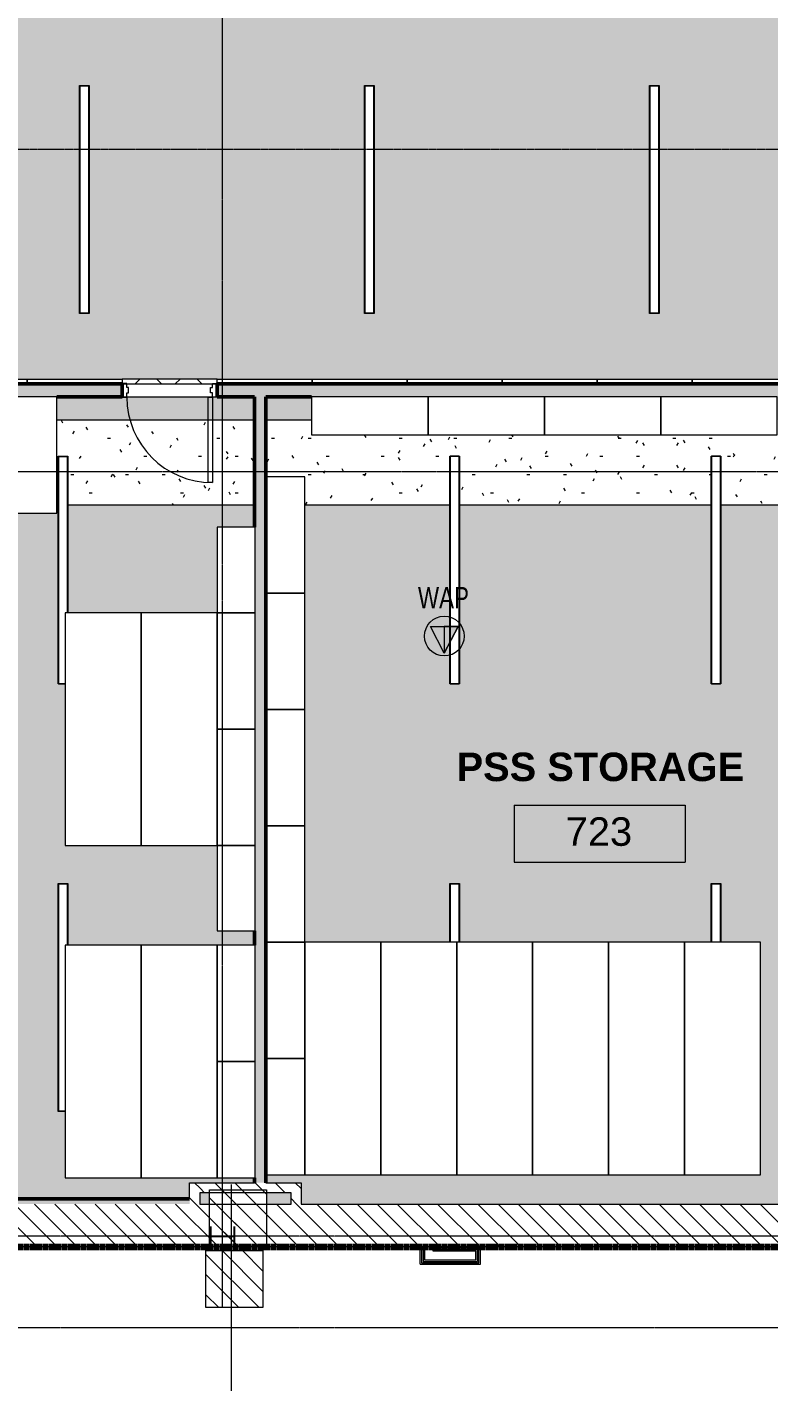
# Model space of a CAD drawing. Header units: inches. Extents: x -956 to 1409, y -1120 to 895.
# Drawn here: x -679 to -367, y -613 to -42 of the extents above; entities that cross this region are included whole.
import ezdxf

# ---------------------------------------------------------------- set-up
doc = ezdxf.new("R2010")
doc.units = ezdxf.units.IN
doc.header["$MEASUREMENT"] = 0
for name, pattern in [('Double Dash 3_8_', [1, 0.375, -0.125, 0.125, -0.125, 0.125, -0.125]), ('Grid Line', [0.875, 0.5, -0.125, 0.125, -0.125]), ('Grid Line 1_2_', [0.875, 0.5, -0.125, 0.125, -0.125]), ('Grid Line 1_4_', [0.4375, 0.25, -0.0625, 0.0625, -0.0625])]:
    doc.linetypes.add(name, pattern=pattern)
for name, color, linetype, lineweight in [('A-ANNO-NOTE', 131, 'Continuous', 9), ('A-AREA-IDEN', 2, 'Continuous', 9), ('A-CLNG', 13, 'Continuous', 13), ('A-CLNG-PATT', 13, 'Continuous', 13), ('A-DETL', 90, 'Continuous', 9), ('A-DETL-GENF', 92, 'Continuous', 13), ('A-DOOR', 31, 'Continuous', 13), ('A-DOOR-FRAM', 31, 'Continuous', 20), ('A-GENM', 13, 'Continuous', 13), ('A-WALL', 113, 'Continuous', 13), ('A-WALL-PATT', 111, 'Continuous', 13), ('E-LITE-EQPM', 33, 'Continuous', 9), ('I-FURN', 30, 'Continuous', 9), ('I-WALL', 2, 'Continuous', 13), ('S-COLS', 52, 'Continuous', 13), ('S-COLS-SYMB', 171, 'Continuous', 20), ('S-GRID', 1, 'Continuous', 9)]:
    doc.layers.add(name, color=color, linetype=linetype, lineweight=lineweight)
doc.styles.add('Arial_1', font='arial.ttf', dxfattribs={"width": 0.75, "height": 9})
doc.styles.add('Arial_2', font='arial.ttf', dxfattribs={"height": 12})
doc.styles.add('Arial_B', font='arialbd.ttf', dxfattribs={"height": 12})
pattern_1 = [(135, (0, 0), (-4.24264, -4.24264), [])]
pattern_2 = [(0, (0, 0), (30.72, 7.68), [1.267, -21.773, 1.267, -21.773, -122.88]), (0, (0, 0), (30.72, 7.68), [-46.08, 1.267, -44.813, 1.267, -21.773, -53.76]), (0, (0, 0), (30.72, 7.68), [-115.2, 1.267, -14.093, 1.267, -37.133]), (120, (11.52, 3.84), (-22.011075, 22.7643), [1.267, -21.773, 1.267, -21.773, -122.88]), (120, (11.52, 3.84), (-22.011075, 22.7643), [-46.08, 1.267, -44.813, 1.267, -21.773, -53.76]), (120, (11.52, 3.84), (-22.011075, 22.7643), [-115.2, 1.267, -14.093, 1.267, -37.133]), (240, (15.36, 19.2), (-8.708925, -30.4443), [1.267, -21.773, 1.267, -21.773, -122.88]), (240, (15.36, 19.2), (-8.708925, -30.4443), [-46.08, 1.267, -44.813, 1.267, -21.773, -53.76]), (240, (15.36, 19.2), (-8.708925, -30.4443), [-115.2, 1.267, -14.093, 1.267, -37.133])]

# ---------------------------------------------------------------- blocks, each defined once
blk = doc.blocks.new('Door-Accordion-Won-Door-FireGuard-Flat_20-60-90-180 - Door-Accordion-Won-Door-FireGuard-Flat_180-3244034-7TH FLOOR TELECOM RCP')
at = {"layer": 'A-DETL-GENF', "color": 9, "lineweight": 9}
for p, q in [((-58.32, -16.38), (-58.32, -9)), ((-57.69, -9), (-57.69, -15.75)), ((-57.07, -9), (-57.07, -15.13)), ((-56.46, -9), (-56.46, -14.5)), ((-52.82, -10.88), (-52.82, -9)), ((-34.82, -10.88), (-52.82, -10.88)), ((-52.19, -10.25), (-52.19, -9)), ((-34.19, -10.25), (-52.19, -10.25)), ((-51.57, -9.63), (-51.57, -9)), ((-33.57, -9.63), (-51.57, -9.63)), ((-34.82, -14.5), (-34.82, -10.88)), ((-34.19, -15.13), (-34.19, -10.25)), ((-33.57, -15.75), (-33.57, -9.63)), ((-32.94, -16.38), (-32.94, -9)), ((-58.32, -16.38), (-32.94, -16.38)), ((-57.69, -15.75), (-33.57, -15.75)), ((-57.07, -15.13), (-34.19, -15.13)), ((-56.46, -14.5), (-34.82, -14.5))]:
    blk.add_line(p, q, dxfattribs=at)
blk = doc.blocks.new('Lighting - Pendant-Finelite-HP4-D - HP-4 D-8_-SO-3000K-120-FA-SC-3361575-7TH FLOOR TELECOM RCP')
at = {"layer": 'E-LITE-EQPM', "color": 9}
for p, q in [((48, 2), (-48, 2)), ((-48, 2), (-48, -2)), ((47.875, 1.875), (-47.875, 1.875)), ((-47.875, 1.875), (-47.875, -1.875)), ((-47.875, 1.875), (47.875, 1.875)), ((-47.875, -1.875), (-47.875, 1.875)), ((47.875, -1.875), (47.875, 1.875)), ((47.875, 1.875), (47.875, -1.875)), ((48, -2), (48, 2)), ((-48, -2), (48, -2)), ((-47.875, -1.875), (47.875, -1.875)), ((47.875, -1.875), (-47.875, -1.875))]:
    blk.add_line(p, q, dxfattribs=at)
blk = doc.blocks.new('Single-HM Frame - Storage 36_ - 8_ H wd-4685095-7TH FLOOR TELECOM RCP')
at = {"layer": 'A-DOOR', "color": 253}
for p, q in [((-18, 2.87), (-17.99, 38.87)), ((-17.99, 38.87), (-16.24, 38.87)), ((-16.24, 38.87), (-16.25, 2.87)), ((-16.25, 2.87), (-18, 2.87))]:
    blk.add_line(p, q, dxfattribs=at)
blk.add_arc((-18, 2.87), 36, 360, 89.99, dxfattribs=at)
at = {"layer": 'A-DOOR-FRAM', "color": 53}
for p, q in [((-20, 2.87), (-18, 2.87)), ((-18, 2.87), (-18, 1.12)), ((-18, 1.12), (-17.25, 1.12)), ((-17.25, 1.12), (-17.25, -1.12)), ((17.25, 1.12), (17.25, -1.12)), ((18, 1.12), (17.25, 1.12)), ((18, 2.87), (18, 1.12)), ((20, 2.87), (18, 2.87)), ((-18, -2.87), (-20, -2.87)), ((-18, -1.12), (-18, -2.87)), ((-17.25, -1.12), (-18, -1.12)), ((17.25, -1.12), (18, -1.12)), ((18, -1.12), (18, -2.87)), ((18, -2.87), (20, -2.87))]:
    blk.add_line(p, q, dxfattribs=at)
blk = doc.blocks.new('Lighting - Pendant-Finelite-HP4-D - HP-4 D-8_-SO-3000K-120-FA-SC-V3-7TH FLOOR TELECOM RCP')
at = {"layer": 'E-LITE-EQPM', "color": 9}
for p, q in [((48, 2), (-48, 2)), ((-48, 2), (-48, -2)), ((47.88, 1.87), (-47.87, 1.87)), ((-47.87, 1.87), (-47.87, -1.88)), ((-47.87, 1.87), (47.88, 1.87)), ((-47.87, -1.88), (-47.87, 1.87)), ((47.88, -0.88), (47.88, 1.87)), ((47.88, 1.87), (47.88, -0.88)), ((48, -0.88), (48, 2)), ((-48, -2), (18.01, -2)), ((-47.87, -1.88), (18.01, -1.88)), ((18.01, -1.88), (-47.87, -1.88))]:
    blk.add_line(p, q, dxfattribs=at)
blk = doc.blocks.new('Lighting - Pendant-Finelite-HP4-D - HP-4 D-8_-SO-3000K-120-FA-SC-V7-7TH FLOOR TELECOM RCP')
at = {"layer": 'E-LITE-EQPM', "color": 9}
for p, q in [((48, 2), (-48, 2)), ((-48, 2), (-48, -2)), ((47.88, 1.87), (-47.87, 1.87)), ((-47.87, 1.87), (-47.87, -1.88)), ((-47.87, 1.87), (47.88, 1.87)), ((-47.87, -1.88), (-47.87, 1.87)), ((47.88, -0.88), (47.88, 1.87)), ((47.88, 1.87), (47.88, -0.88)), ((48, -0.88), (48, 2)), ((-48, -2), (-21.99, -2)), ((-47.87, -1.88), (-21.99, -1.88)), ((-21.99, -1.88), (-47.87, -1.88))]:
    blk.add_line(p, q, dxfattribs=at)
blk = doc.blocks.new('Lighting - Pendant-Finelite-HP4-D - HP-4 D-8_-SO-3000K-120-FA-SC-3361576-7TH FLOOR TELECOM RCP')
at = {"layer": 'E-LITE-EQPM', "color": 9}
for p, q in [((48, 2), (-48, 2)), ((-48, 2), (-48, -2)), ((47.875, 1.875), (-47.875, 1.875)), ((-47.875, 1.875), (-47.875, -1.875)), ((-47.875, -1.875), (-47.875, 1.875)), ((-47.875, 1.875), (47.875, 1.875)), ((47.875, -1.875), (47.875, 1.875)), ((47.875, 1.875), (47.875, -1.875)), ((48, -2), (48, 2)), ((-48, -2), (48, -2)), ((-47.875, -1.875), (47.875, -1.875)), ((47.875, -1.875), (-47.875, -1.875))]:
    blk.add_line(p, q, dxfattribs=at)
blk = doc.blocks.new('Lighting - Pendant-Finelite-HP4-D - HP-4 D-8_-SO-3000K-120-FA-SC-V8-7TH FLOOR TELECOM RCP')
at = {"layer": 'E-LITE-EQPM', "color": 9}
for p, q in [((-23.24, 2), (-48, 2)), ((-48, 2), (-48, -2)), ((-23.24, 1.88), (-47.87, 1.88)), ((-47.87, 1.88), (-47.87, -1.87)), ((-47.87, -1.87), (-47.87, 1.88)), ((-47.87, 1.88), (-23.24, 1.88)), ((-48, -2), (-23.24, -2)), ((-47.87, -1.87), (-23.24, -1.87)), ((-23.24, -1.87), (-47.87, -1.87))]:
    blk.add_line(p, q, dxfattribs=at)
blk = doc.blocks.new('Shelving - 98_ x 32_ x 92_-2607165-7TH FLOOR TELECOM RCP')
at = {"layer": 'I-FURN', "color": 9}
for p, q in [((49, 4), (-49, 4)), ((-49, 4), (-49, -28)), ((49, -28), (49, 4)), ((-49, -28), (49, -28))]:
    blk.add_line(p, q, dxfattribs=at)
blk = doc.blocks.new('Shelving - 48_ x 16_ x 96_-3257954-7TH FLOOR TELECOM RCP')
at = {"layer": 'I-FURN', "color": 9}
for p, q in [((24.5, -4), (-24.5, -4)), ((-24.5, -4), (-24.5, -20)), ((24.5, -20), (24.5, -4)), ((-24.5, -20), (24.5, -20))]:
    blk.add_line(p, q, dxfattribs=at)
blk = doc.blocks.new('Shelving - 36_ x 16_ x 96_-3266626-7TH FLOOR TELECOM RCP')
at = {"layer": 'I-FURN', "color": 9}
for p, q in [((18, -4), (-18, -4)), ((-18, -4), (-18, -20)), ((18, -20), (18, -4)), ((-18, -20), (18, -20))]:
    blk.add_line(p, q, dxfattribs=at)
blk = doc.blocks.new('Shelving - 49_ x 32_ x 96_-2607473-7TH FLOOR TELECOM RCP')
at = {"layer": 'I-FURN', "color": 9}
for p, q in [((24.5, 4), (-24.5, 4)), ((-24.5, 4), (-24.5, -28)), ((24.5, -28), (24.5, 4)), ((-24.5, -28), (24.5, -28))]:
    blk.add_line(p, q, dxfattribs=at)
blk = doc.blocks.new('Acoustic Panel - Wall Mtd - 3_-4_ wide 2_ thick-4743483-7TH FLOOR TELECOM RCP')
at = {"layer": 'A-GENM', "lineweight": 9}
h = blk.add_hatch(dxfattribs=at)
h.set_pattern_fill('FP_23', color=256, style=0, pattern_type=2)
h.set_pattern_definition([(45, (0, 0), (-8.48528, 8.48528), []), (135, (0, 0), (-8.48528, -8.48528), [])])
h.paths.add_polyline_path([(-638.91, -192.24), (-598.91, -192.24), (-598.91, -190.24), (-638.91, -190.24)], flags=0)
at = {"layer": 'A-GENM', "color": 9, "lineweight": 9}
for p, q in [((-598.91, -190.24), (-638.91, -190.24)), ((-638.91, -192.24), (-598.91, -192.24))]:
    blk.add_line(p, q, dxfattribs=at)
blk = doc.blocks.new('Acoustic Panel - Wall Mtd - 3_-4_ wide 2_ thick-4743480-7TH FLOOR TELECOM RCP')
at = {"layer": 'A-GENM', "color": 53, "lineweight": 20}
for p, q in [((-758.91, -190.24), (-718.91, -190.24)), ((-758.91, -192.24), (-758.91, -190.24)), ((-718.91, -192.24), (-758.91, -192.24)), ((-718.91, -190.24), (-718.91, -192.24))]:
    blk.add_line(p, q, dxfattribs=at)
blk = doc.blocks.new('18433_1 - AEO NY - CENTRAL_rvt-1-7TH FLOOR TELECOM RCP')
at = {"layer": 'A-CLNG-PATT'}
h = blk.add_hatch(dxfattribs=at)
h.set_pattern_fill('FP_12', color=253, style=0, pattern_type=2)
h.set_pattern_definition(pattern_2)
h.paths.add_polyline_path([(-261.08, -537.62), (-227.98, -537.62), (-227.98, -527.62), (-219.98, -527.62), (-219.98, -509.12), (-210.98, -509.12), (-210.98, -361.74), (-211.98, -361.74), (-211.98, -243.37), (-299.98, -243.37), (-299.98, -537.62)], flags=0)
h.paths.add_polyline_path([(-423.69, -537.62), (-356.48, -537.62), (-356.48, -525.62), (-323.98, -525.62), (-323.98, -537.62), (-305.35, -537.62), (-305.35, -525.37), (-321.35, -525.37), (-321.35, -427.37), (-305.35, -427.37), (-305.35, -243.37), (-386.84, -243.37), (-386.84, -318.61), (-390.84, -318.61), (-390.84, -243.37), (-496.9, -243.37), (-496.9, -318.61), (-500.9, -318.61), (-500.9, -243.37), (-562.04, -243.37), (-562.04, -427.37), (-500.9, -427.37), (-500.9, -402.61), (-496.9, -402.61), (-496.9, -427.37), (-390.84, -427.37), (-390.84, -402.61), (-386.84, -402.61), (-386.84, -427.37), (-370.04, -427.37), (-370.04, -525.37), (-578.04, -525.37), (-578.04, -243.37), (-578.35, -243.37), (-578.35, -528.62), (-563.48, -528.62), (-563.48, -537.62)], flags=0)
h.paths.add_polyline_path([(-349.48, -537.62), (-349.48, -529.87), (-352.23, -529.87), (-352.23, -537.62)], flags=0)
h.paths.add_polyline_path([(-567.73, -537.62), (-567.73, -532.87), (-578.07, -532.87), (-578.07, -537.62), (-572.48, -537.62)], flags=0)
h.paths.add_polyline_path([(-606.23, -537.62), (-602.07, -537.62), (-602.07, -532.87), (-606.23, -532.87), (-606.23, -535.37)], flags=0)
h.paths.add_polyline_path([(-817.07, -535.37), (-610.48, -535.37), (-610.48, -528.62), (-583.23, -528.62), (-583.23, -526.62), (-662.91, -526.62), (-662.91, -498.61), (-665.8, -498.61), (-665.8, -402.61), (-661.8, -402.61), (-661.8, -428.62), (-583.23, -428.62), (-583.23, -422.62), (-598.91, -422.62), (-598.91, -386.62), (-662.91, -386.62), (-662.91, -318.61), (-665.8, -318.61), (-665.8, -243.37), (-666.35, -243.37), (-666.35, -246.62), (-730.35, -246.62), (-730.35, -243.37), (-762.35, -243.37), (-762.35, -246.62), (-771.86, -246.62), (-771.86, -288.62), (-694.91, -288.62), (-694.91, -386.62), (-790.91, -386.62), (-790.91, -288.62), (-775.86, -288.62), (-775.86, -246.62), (-842.35, -246.62), (-842.35, -243.37), (-853.35, -243.37), (-853.35, -535.37)], flags=0)
h.paths.add_polyline_path([(-748.89, -526.62), (-850.85, -526.62), (-850.85, -428.62), (-706.85, -428.62), (-706.85, -526.62), (-738.85, -526.62)], flags=0)
h.paths.add_polyline_path([(-255.48, -481.68), (-256.53, -481.54), (-257.51, -481.14), (-258.35, -480.49), (-259, -479.65), (-259.4, -478.67), (-259.54, -477.62), (-259.4, -476.57), (-259, -475.59), (-258.35, -474.75), (-257.51, -474.1), (-256.53, -473.7), (-255.48, -473.56), (-254.43, -473.7), (-253.45, -474.1), (-252.6, -474.75), (-251.96, -475.59), (-251.55, -476.57), (-251.41, -477.62), (-251.55, -478.67), (-251.96, -479.65), (-252.6, -480.49), (-253.45, -481.14), (-254.43, -481.54)], flags=0)
h.paths.add_polyline_path([(-255.48, -421.68), (-256.53, -421.54), (-257.51, -421.14), (-258.35, -420.49), (-259, -419.65), (-259.4, -418.67), (-259.54, -417.62), (-259.4, -416.57), (-259, -415.59), (-258.35, -414.75), (-257.51, -414.1), (-256.53, -413.7), (-255.48, -413.56), (-254.43, -413.7), (-253.45, -414.1), (-252.6, -414.75), (-251.96, -415.59), (-251.55, -416.57), (-251.41, -417.62), (-251.55, -418.67), (-251.96, -419.65), (-252.6, -420.49), (-253.45, -421.14), (-254.43, -421.54)], flags=0)
h.paths.add_polyline_path([(-255.48, -361.68), (-256.53, -361.54), (-257.51, -361.14), (-258.35, -360.49), (-259, -359.65), (-259.4, -358.67), (-259.54, -357.62), (-259.4, -356.57), (-259, -355.59), (-258.35, -354.75), (-257.51, -354.1), (-256.53, -353.7), (-255.48, -353.56), (-254.43, -353.7), (-253.45, -354.1), (-252.6, -354.75), (-251.96, -355.59), (-251.55, -356.57), (-251.41, -357.62), (-251.55, -358.67), (-251.96, -359.65), (-252.6, -360.49), (-253.45, -361.14), (-254.43, -361.54)], flags=0)
h.paths.add_polyline_path([(-255.48, -301.68), (-256.53, -301.54), (-257.51, -301.14), (-258.35, -300.49), (-259, -299.65), (-259.4, -298.67), (-259.54, -297.62), (-259.4, -296.57), (-259, -295.59), (-258.35, -294.75), (-257.51, -294.1), (-256.53, -293.7), (-255.48, -293.56), (-254.43, -293.7), (-253.45, -294.1), (-252.6, -294.75), (-251.96, -295.59), (-251.55, -296.57), (-251.41, -297.62), (-251.55, -298.67), (-251.96, -299.65), (-252.6, -300.49), (-253.45, -301.14), (-254.43, -301.54)], flags=0)
h.paths.add_polyline_path([(-629, -288.62), (-598.91, -288.62), (-598.91, -252.62), (-583.23, -252.62), (-583.23, -243.37), (-661.8, -243.37), (-661.8, -288.62), (-630.91, -288.62)], flags=0)
h.paths.add_polyline_path([(-305.35, -207.37), (-305.35, -197.62), (-363.1, -197.62), (-363.1, -207.37), (-315.1, -207.37)], flags=0)
h.paths.add_polyline_path([(-220.43, -207.37), (-211.98, -207.37), (-211.98, -186.24), (-210.98, -186.24), (-210.98, -48.37), (45.27, -48.37), (45.27, -53.62), (99.27, -53.62), (99.27, -48.37), (317.04, -48.37), (317.04, 11.88), (228.2, 11.88), (228.2, 5.39), (224.2, 5.39), (224.2, 11.88), (-11.8, 11.88), (-11.8, 5.39), (-15.8, 5.39), (-15.8, 11.88), (-337.6, 11.88), (-337.6, 6.63), (-412.8, 6.63), (-412.8, 5.39), (-416.8, 5.39), (-416.8, 6.63), (-532.8, 6.63), (-532.8, 5.39), (-536.8, 5.39), (-536.8, 6.63), (-652.8, 6.63), (-652.8, 5.39), (-656.8, 5.39), (-656.8, 6.63), (-772.86, 6.63), (-772.86, 5.39), (-776.86, 5.39), (-776.86, 6.63), (-853.35, 6.63), (-853.35, -192.24), (-838.91, -192.24), (-838.91, -190.24), (-318.91, -190.24), (-318.91, -192.24), (-299.98, -192.24), (-299.98, -207.37), (-261.08, -207.37)], flags=0)
h.paths.add_polyline_path([(-583.23, -207.37), (-583.23, -197.62), (-666.35, -197.62), (-666.35, -207.37), (-586.29, -207.37)], flags=0)
h.paths.add_polyline_path([(-748.89, -207.37), (-730.35, -207.37), (-730.35, -197.62), (-762.35, -197.62), (-762.35, -207.37)], flags=0)
h.paths.add_polyline_path([(-578.35, -207.37), (-559.1, -207.37), (-559.1, -197.62), (-578.35, -197.62), (-578.35, -199.29)], flags=0)
h.paths.add_polyline_path([(-853.35, -207.37), (-842.35, -207.37), (-842.35, -197.62), (-853.35, -197.62)], flags=0)
h.paths.add_polyline_path([(-776.67, -162.61), (-776.8, -162.61), (-776.8, -66.61), (-772.8, -66.61), (-772.8, -162.61), (-772.92, -162.61)], flags=0)
h.paths.add_polyline_path([(-656.8, -162.61), (-656.8, -66.61), (-652.8, -66.61), (-652.8, -162.61), (-656.67, -162.61)], flags=0)
h.paths.add_polyline_path([(-536.8, -162.61), (-536.8, -66.61), (-532.8, -66.61), (-532.8, -162.61), (-536.67, -162.61)], flags=0)
h.paths.add_polyline_path([(-412.92, -162.61), (-416.8, -162.61), (-416.8, -66.61), (-412.8, -66.61), (-412.8, -162.61), (-412.92, -162.61)], flags=0)
h.paths.add_polyline_path([(-280.8, -162.61), (-284.8, -162.61), (-284.8, -66.61), (-280.8, -66.61), (-280.8, -162.49)], flags=0)
h.paths.add_polyline_path([(93.65, 37.38), (224.2, 37.38), (224.2, 101.39), (228.2, 101.39), (228.2, 37.38), (317.04, 37.38), (317.04, 58.26), (315.04, 58.26), (315.04, 261.88), (228.2, 261.88), (228.2, 173.39), (224.2, 173.39), (224.2, 261.88), (-11.8, 261.88), (-11.8, 173.39), (-15.8, 173.39), (-15.8, 261.88), (-95.08, 261.88), (-95.08, 225.07), (-94.33, 225.05), (-94.33, 126.07), (-95.08, 126.07), (-95.08, 37.38), (-15.8, 37.38), (-15.8, 101.39), (-11.8, 101.39), (-11.8, 37.38), (91.4, 37.38)], flags=0)
h.paths.add_polyline_path([(-748.89, 42.63), (-656.8, 42.63), (-656.8, 101.39), (-652.8, 101.39), (-652.8, 42.63), (-536.8, 42.63), (-536.8, 101.39), (-532.8, 101.39), (-532.8, 42.63), (-416.8, 42.63), (-416.8, 101.39), (-412.8, 101.39), (-412.8, 42.63), (-340.48, 42.63), (-340.48, 256.63), (-412.8, 256.63), (-412.8, 173.39), (-416.8, 173.39), (-416.8, 256.63), (-532.8, 256.63), (-532.8, 173.39), (-536.8, 173.39), (-536.8, 256.63), (-652.8, 256.63), (-652.8, 173.39), (-656.8, 173.39), (-656.8, 256.63), (-772.8, 256.63), (-772.8, 173.39), (-776.8, 173.39), (-776.8, 256.63), (-853.35, 256.63), (-853.35, 42.63), (-776.86, 42.63), (-776.86, 101.39), (-772.86, 101.39), (-772.86, 42.63)], flags=0)
h.paths.add_polyline_path([(108.08, 52.39), (104.2, 52.39), (104.2, 100.39), (108.2, 100.39), (108.2, 52.39)], flags=0)
h.paths.add_polyline_path([(104.33, 173.39), (104.2, 173.39), (104.2, 221.39), (108.2, 221.39), (108.2, 173.39), (104.77, 173.39)], flags=0)
h.paths.add_polyline_path([(-95.08, 287.38), (315.04, 287.38), (315.04, 490.26), (317.04, 490.26), (317.04, 506.51), (-95.08, 506.51), (-95.08, 423.07), (-94.33, 423.05), (-94.33, 324.07), (-95.08, 324.07), (-95.08, 303.01)], flags=0)
h.paths.add_polyline_path([(-830.19, 292.63), (-340.48, 292.63), (-340.48, 506.63), (-853.35, 506.63), (-853.35, 292.63)], flags=0)
h.paths.add_polyline_path([(-772.92, 341.39), (-776.8, 341.39), (-776.8, 437.39), (-772.8, 437.39), (-772.8, 341.39)], flags=0)
h.paths.add_polyline_path([(-656.67, 341.39), (-656.8, 341.39), (-656.8, 437.39), (-652.8, 437.39), (-652.8, 341.39), (-652.92, 341.39)], flags=0)
h.paths.add_polyline_path([(-536.8, 341.39), (-536.8, 437.39), (-532.8, 437.39), (-532.8, 341.39), (-536.67, 341.39)], flags=0)
h.paths.add_polyline_path([(-412.92, 341.39), (-416.8, 341.39), (-416.8, 437.39), (-412.8, 437.39), (-412.8, 341.39)], flags=0)
h.paths.add_polyline_path([(-15.67, 343.86), (-15.8, 343.86), (-15.8, 439.86), (-11.8, 439.86), (-11.8, 343.86), (-11.92, 343.86)], flags=0)
h.paths.add_polyline_path([(108.2, 343.86), (104.2, 343.86), (104.2, 439.86), (108.2, 439.86), (108.2, 343.98)], flags=0)
h.paths.add_polyline_path([(224.33, 343.86), (224.2, 343.86), (224.2, 439.86), (228.2, 439.86), (228.2, 343.86), (226.73, 343.86)], flags=0)
h.paths.add_polyline_path([(389.33, 542.63), (407.03, 542.63), (407.03, 567.38), (464.2, 567.38), (464.2, 607.86), (468.2, 607.86), (468.2, 567.38), (554.2, 567.38), (554.2, 607.86), (558.2, 607.86), (558.2, 559.86), (555.53, 559.86), (555.53, 542.63), (589.87, 542.63), (589.87, 797.38), (-167.83, 797.38), (-167.83, 645.01), (-334.83, 645.01), (-334.83, 797.38), (-851.35, 797.38), (-851.35, 795.38), (-853.35, 795.38), (-853.35, 542.63), (-776.86, 542.63), (-776.86, 605.39), (-772.86, 605.39), (-772.86, 542.63), (-656.8, 542.63), (-656.8, 605.39), (-652.8, 605.39), (-652.8, 542.63), (-536.8, 542.63), (-536.8, 605.39), (-532.8, 605.39), (-532.8, 542.63), (-416.8, 542.63), (-416.8, 605.39), (-412.8, 605.39), (-412.8, 542.63), (-15.8, 542.63), (-15.8, 607.86), (-11.8, 607.86), (-11.8, 542.63), (224.2, 542.63), (224.2, 607.86), (228.2, 607.86), (228.2, 542.63), (348.68, 542.63)], flags=0)
h.paths.add_polyline_path([(-251.92, 559.86), (-255.8, 559.86), (-255.8, 607.86), (-251.8, 607.86), (-251.8, 559.86)], flags=0)
h.paths.add_polyline_path([(-131.92, 559.86), (-135.8, 559.86), (-135.8, 607.86), (-131.8, 607.86), (-131.8, 559.86)], flags=0)
h.paths.add_polyline_path([(104.2, 559.86), (104.2, 607.86), (108.2, 607.86), (108.2, 559.86), (104.33, 559.86)], flags=0)
h.paths.add_polyline_path([(344.33, 559.86), (344.2, 559.86), (344.2, 607.86), (348.2, 607.86), (348.2, 559.86), (348.08, 559.86)], flags=0)
h.paths.add_polyline_path([(-776.8, 677.39), (-776.8, 773.39), (-772.8, 773.39), (-772.8, 677.39), (-776.67, 677.39)], flags=0)
h.paths.add_polyline_path([(-652.92, 677.39), (-656.8, 677.39), (-656.8, 773.39), (-652.8, 773.39), (-652.8, 677.39)], flags=0)
h.paths.add_polyline_path([(-532.92, 677.39), (-536.8, 677.39), (-536.8, 773.39), (-532.8, 773.39), (-532.8, 677.39), (-532.92, 677.39)], flags=0)
h.paths.add_polyline_path([(-416.8, 679.86), (-416.8, 775.86), (-412.8, 775.86), (-412.8, 679.86), (-416.67, 679.86)], flags=0)
h.paths.add_polyline_path([(-131.8, 679.86), (-135.8, 679.86), (-135.8, 775.86), (-131.8, 775.86), (-131.8, 679.98)], flags=0)
h.paths.add_polyline_path([(-15.8, 679.86), (-15.8, 775.86), (-11.8, 775.86), (-11.8, 679.86), (-15.67, 679.86)], flags=0)
h.paths.add_polyline_path([(108.08, 679.86), (104.2, 679.86), (104.2, 775.86), (108.2, 775.86), (108.2, 679.86)], flags=0)
h.paths.add_polyline_path([(228.2, 679.86), (224.2, 679.86), (224.2, 775.86), (228.2, 775.86), (228.2, 679.98)], flags=0)
h.paths.add_polyline_path([(348.08, 679.86), (344.2, 679.86), (344.2, 775.86), (348.2, 775.86), (348.2, 679.86), (348.08, 679.86)], flags=0)
h.paths.add_polyline_path([(464.2, 679.86), (464.2, 775.86), (468.2, 775.86), (468.2, 679.86), (464.33, 679.86)], flags=0)
h.paths.add_polyline_path([(-848.88, 741.36), (-848.94, 741.36), (-848.93, 789.36), (-848.49, 789.36), (-848.5, 741.36), (-848.88, 741.36)], flags=0)
h = blk.add_hatch(dxfattribs=at)
h.set_pattern_fill('FP_12', color=253, style=0, pattern_type=2)
h.set_pattern_definition(pattern_2)
h.paths.add_polyline_path([(-211.98, -243.37), (-211.98, -207.37), (-299.98, -207.37), (-299.98, -243.37), (-220.43, -243.37)], flags=0)
h.paths.add_polyline_path([(-305.35, -243.37), (-305.35, -207.37), (-363.1, -207.37), (-363.1, -212.62), (-337.6, -212.62), (-337.6, -238.12), (-363.1, -238.12), (-363.1, -213.62), (-559.1, -213.62), (-559.1, -207.37), (-578.35, -207.37), (-578.35, -243.37), (-578.04, -243.37), (-578.04, -231.37), (-562.04, -231.37), (-562.04, -243.37), (-500.9, -243.37), (-500.9, -222.61), (-496.9, -222.61), (-496.9, -243.37), (-390.84, -243.37), (-390.84, -222.61), (-386.84, -222.61), (-386.84, -243.37), (-339.85, -243.37)], flags=0)
h.paths.add_polyline_path([(-586.29, -243.37), (-583.23, -243.37), (-583.23, -207.37), (-666.35, -207.37), (-666.35, -243.37), (-665.8, -243.37), (-665.8, -222.61), (-661.8, -222.61), (-661.8, -243.37)], flags=0)
h.paths.add_polyline_path([(-762.35, -243.37), (-730.35, -243.37), (-730.35, -207.37), (-762.35, -207.37)], flags=0)
h.paths.add_polyline_path([(-853.35, -243.37), (-842.35, -243.37), (-842.35, -207.37), (-853.35, -207.37)], flags=0)
h.paths.add_polyline_path([(-255.48, -241.68), (-256.53, -241.54), (-257.51, -241.14), (-258.35, -240.49), (-259, -239.65), (-259.4, -238.67), (-259.54, -237.62), (-259.4, -236.57), (-259, -235.59), (-258.35, -234.75), (-257.51, -234.1), (-256.53, -233.7), (-255.48, -233.56), (-254.43, -233.7), (-253.45, -234.1), (-252.6, -234.75), (-251.96, -235.59), (-251.55, -236.57), (-251.41, -237.62), (-251.55, -238.67), (-251.96, -239.65), (-252.6, -240.49), (-253.45, -241.14), (-254.43, -241.54)], flags=0)
at = {"layer": 'A-WALL-PATT'}
h = blk.add_hatch(color=253, dxfattribs=at)
h.paths.add_polyline_path([(-867.1, -197.62), (-638.91, -197.62), (-638.91, -192.24), (-867.1, -192.24)], flags=0)
h.paths.add_polyline_path([(-583.23, -197.62), (-305.35, -197.62), (-305.35, -192.24), (-598.91, -192.24), (-598.91, -197.62), (-586.29, -197.62)], flags=0)
for points in [[(-583.23, -528.62), (-578.35, -528.62), (-578.35, -197.62), (-583.23, -197.62), (-583.23, -252.62), (-582.91, -252.62), (-582.91, -422.62), (-583.23, -422.62), (-583.23, -428.62), (-582.91, -428.62), (-582.91, -526.62), (-583.23, -526.62), (-583.23, -528.08)], [(-610.48, -537.62), (-610.48, -535.37), (-857.1, -535.37), (-857.1, -537.62), (-748.89, -537.62)]]:
    blk.add_hatch(color=253, dxfattribs=at).paths.add_polyline_path(points, flags=0)
at = {"layer": 'A-WALL-PATT', "lineweight": 9}
h = blk.add_hatch(dxfattribs=at)
h.set_pattern_fill('FP_1', color=9, style=0, pattern_type=2)
h.set_pattern_definition(pattern_1)
h.paths.add_polyline_path([(-606.23, -537.62), (-606.23, -528.62), (-610.48, -528.62), (-610.48, -537.62)], flags=0)
h = blk.add_hatch(dxfattribs=at)
h.set_pattern_fill('FP_1', color=9, style=0, pattern_type=2)
h.set_pattern_definition(pattern_1)
h.paths.add_polyline_path([(-567.73, -532.87), (-567.73, -528.62), (-606.23, -528.62), (-606.23, -532.87), (-586.29, -532.87)], flags=0)
h = blk.add_hatch(dxfattribs=at)
h.set_pattern_fill('FP_1', color=9, style=0, pattern_type=2)
h.set_pattern_definition(pattern_1)
h.paths.add_polyline_path([(-567.73, -537.62), (-563.48, -537.62), (-563.48, -528.62), (-567.73, -528.62), (-567.73, -532.87)], flags=0)
h = blk.add_hatch(dxfattribs=at)
h.set_pattern_fill('FP_1', color=9, style=0, pattern_type=2)
h.set_pattern_definition(pattern_1)
h.paths.add_polyline_path([(64.12, -555.62), (99.52, -555.62), (99.52, -537.62), (-853.35, -537.62), (-853.35, -555.62), (-98.48, -555.62)], flags=0)
at = {"layer": 'S-COLS', "lineweight": 9}
h = blk.add_hatch(dxfattribs=at)
h.set_pattern_fill('FP_1', color=9, style=0, pattern_type=2)
h.set_pattern_definition(pattern_1)
h.paths.add_polyline_path([(-602.07, -555.57), (-578.07, -555.57), (-578.07, -531.57), (-602.07, -531.57)], flags=0)
h = blk.add_hatch(dxfattribs=at)
h.set_pattern_fill('FP_1', color=9, style=0, pattern_type=2)
h.set_pattern_definition(pattern_1)
h.paths.add_polyline_path([(-603.6, -581.24), (-579.6, -581.24), (-579.6, -557.24), (-603.6, -557.24)], flags=0)
at = {"layer": 'A-CLNG', "color": 253}
for p, q in [((-666.35, -207.37), (-583.23, -207.37)), ((-578.35, -207.37), (-559.1, -207.37)), ((-665.8, -243.37), (-666.35, -243.37)), ((-583.23, -243.37), (-661.8, -243.37)), ((-578.04, -243.37), (-578.35, -243.37)), ((-500.9, -243.37), (-562.04, -243.37)), ((-390.84, -243.37), (-496.9, -243.37)), ((-305.35, -243.37), (-386.84, -243.37))]:
    blk.add_line(p, q, dxfattribs=at)
at = {"layer": 'A-WALL', "color": 53, "lineweight": 20}
for p, q in [((-606.23, -537.62), (-567.73, -537.62)), ((-563.48, -537.62), (-356.48, -537.62)), ((99.52, -555.62), (-853.35, -555.62))]:
    blk.add_line(p, q, dxfattribs=at)
at = {"layer": 'I-WALL', "color": 133, "lineweight": 50}
for p, q in [((-867.1, -192.24), (-638.91, -192.24)), ((-638.91, -192.24), (-638.91, -197.62)), ((-598.91, -197.62), (-598.91, -192.24)), ((-598.91, -192.24), (-305.35, -192.24)), ((-638.91, -197.62), (-666.35, -197.62)), ((-583.23, -197.62), (-598.91, -197.62)), ((-583.23, -252.62), (-583.23, -197.62)), ((-578.35, -197.62), (-578.35, -528.62)), ((-559.1, -197.62), (-578.35, -197.62)), ((-583.23, -428.62), (-583.23, -422.62)), ((-583.23, -528.62), (-583.23, -526.62)), ((-857.1, -535.37), (-610.48, -535.37))]:
    blk.add_line(p, q, dxfattribs=at)
at = {"layer": 'I-WALL', "color": 253}
blk.add_line((-638.91, -197.62), (-598.91, -197.62), dxfattribs=at)
at = {"layer": 'I-WALL', "color": 53, "lineweight": 20}
for p, q in [((-610.48, -535.37), (-610.48, -528.62)), ((-610.48, -528.62), (-606.23, -528.62)), ((-606.23, -528.62), (-583.23, -528.62)), ((-578.35, -528.62), (-567.73, -528.62)), ((-567.73, -528.62), (-563.48, -528.62)), ((-563.48, -528.62), (-563.48, -537.62)), ((-567.73, -532.87), (-606.23, -532.87)), ((-606.23, -532.87), (-606.23, -537.62)), ((-567.73, -537.62), (-567.73, -532.87))]:
    blk.add_line(p, q, dxfattribs=at)
at = {"layer": 'S-COLS', "color": 53, "lineweight": 20}
for p, q in [((-602.07, -555.57), (-602.07, -531.57)), ((-602.07, -531.57), (-578.07, -531.57)), ((-578.07, -531.57), (-578.07, -555.57)), ((-603.6, -557.24), (-579.6, -557.24)), ((-603.6, -581.24), (-603.6, -557.24)), ((-578.07, -555.57), (-602.07, -555.57)), ((-579.6, -557.24), (-579.6, -581.24)), ((-579.6, -581.24), (-603.6, -581.24))]:
    blk.add_line(p, q, dxfattribs=at)
at = {"layer": 'S-GRID', "linetype": 'Grid Line 1_4_'}
for p, q in [((-596.57, -581.24), (-596.57, 870.85)), ((965.79, -229.24), (-931.82, -229.24)), ((-592.98, -529.37), (-592.98, -1087.29)), ((444.9, -551.12), (-904.42, -551.12)), ((444.9, -589.74), (-904.42, -589.74))]:
    blk.add_line(p, q, dxfattribs=at)
at = {"color": 9, "lineweight": 9, "extrusion": (0, 0, -1)}
for name, p, rotation in [('Lighting - Pendant-Finelite-HP4-D - HP-4 D-8_-SO-3000K-120-FA-SC-3361575-7TH FLOOR TELECOM RCP', (654.8, -114.61), 269.9999999999999), ('Lighting - Pendant-Finelite-HP4-D - HP-4 D-8_-SO-3000K-120-FA-SC-3361575-7TH FLOOR TELECOM RCP', (534.8, -114.61), 269.9999999999999), ('Lighting - Pendant-Finelite-HP4-D - HP-4 D-8_-SO-3000K-120-FA-SC-3361575-7TH FLOOR TELECOM RCP', (414.8, -114.61), 269.9999999999999), ('Lighting - Pendant-Finelite-HP4-D - HP-4 D-8_-SO-3000K-120-FA-SC-V3-7TH FLOOR TELECOM RCP', (663.8, -270.61), 269.9999999999999), ('Lighting - Pendant-Finelite-HP4-D - HP-4 D-8_-SO-3000K-120-FA-SC-3361576-7TH FLOOR TELECOM RCP', (498.9, -270.61), 270.0000000000001), ('Lighting - Pendant-Finelite-HP4-D - HP-4 D-8_-SO-3000K-120-FA-SC-3361576-7TH FLOOR TELECOM RCP', (388.84, -270.61), 270.0000000000001), ('Lighting - Pendant-Finelite-HP4-D - HP-4 D-8_-SO-3000K-120-FA-SC-V7-7TH FLOOR TELECOM RCP', (663.8, -450.61), 269.9999999999999), ('Lighting - Pendant-Finelite-HP4-D - HP-4 D-8_-SO-3000K-120-FA-SC-V8-7TH FLOOR TELECOM RCP', (498.9, -450.61), 270.0000000000001), ('Lighting - Pendant-Finelite-HP4-D - HP-4 D-8_-SO-3000K-120-FA-SC-V8-7TH FLOOR TELECOM RCP', (388.84, -450.61), 270.0000000000001)]:
    blk.add_blockref(name, p, dxfattribs=dict(at, rotation=rotation))
at = {"color": 9, "lineweight": 9}
for name, p in [('Acoustic Panel - Wall Mtd - 3_-4_ wide 2_ thick-4743480-7TH FLOOR TELECOM RCP', (40, 0)), ('Acoustic Panel - Wall Mtd - 3_-4_ wide 2_ thick-4743480-7TH FLOOR TELECOM RCP', (80, 0)), ('Acoustic Panel - Wall Mtd - 3_-4_ wide 2_ thick-4743483-7TH FLOOR TELECOM RCP', (0, 0)), ('Acoustic Panel - Wall Mtd - 3_-4_ wide 2_ thick-4743480-7TH FLOOR TELECOM RCP', (160, 0)), ('Acoustic Panel - Wall Mtd - 3_-4_ wide 2_ thick-4743480-7TH FLOOR TELECOM RCP', (200, 0)), ('Acoustic Panel - Wall Mtd - 3_-4_ wide 2_ thick-4743480-7TH FLOOR TELECOM RCP', (240, 0)), ('Acoustic Panel - Wall Mtd - 3_-4_ wide 2_ thick-4743480-7TH FLOOR TELECOM RCP', (280, 0)), ('Acoustic Panel - Wall Mtd - 3_-4_ wide 2_ thick-4743480-7TH FLOOR TELECOM RCP', (320, 0)), ('Acoustic Panel - Wall Mtd - 3_-4_ wide 2_ thick-4743480-7TH FLOOR TELECOM RCP', (360, 0)), ('Shelving - 48_ x 16_ x 96_-3257954-7TH FLOOR TELECOM RCP', (-534.6, -193.62)), ('Shelving - 48_ x 16_ x 96_-3257954-7TH FLOOR TELECOM RCP', (-485.6, -193.62)), ('Shelving - 48_ x 16_ x 96_-3257954-7TH FLOOR TELECOM RCP', (-436.6, -193.62)), ('Shelving - 48_ x 16_ x 96_-3257954-7TH FLOOR TELECOM RCP', (-387.6, -193.62)), ('Door-Accordion-Won-Door-FireGuard-Flat_20-60-90-180 - Door-Accordion-Won-Door-FireGuard-Flat_180-3244034-7TH FLOOR TELECOM RCP', (-455.09, -546.62))]:
    blk.add_blockref(name, p, dxfattribs=at)
for name, p, rotation in [('Single-HM Frame - Storage 36_ - 8_ H wd-4685095-7TH FLOOR TELECOM RCP', (-618.91, -194.93), 180), ('Shelving - 49_ x 32_ x 96_-2607473-7TH FLOOR TELECOM RCP', (-694.35, -222.12), 89.99999999999986), ('Shelving - 48_ x 16_ x 96_-3257954-7TH FLOOR TELECOM RCP', (-582.04, -255.87), 89.99999999999986), ('Shelving - 36_ x 16_ x 96_-3266626-7TH FLOOR TELECOM RCP', (-602.91, -270.62), 89.99999999999986), ('Shelving - 48_ x 16_ x 96_-3257954-7TH FLOOR TELECOM RCP', (-582.04, -304.87), 89.99999999999986), ('Shelving - 98_ x 32_ x 92_-2607165-7TH FLOOR TELECOM RCP', (-658.91, -337.62), 89.99999999999986), ('Shelving - 98_ x 32_ x 92_-2607165-7TH FLOOR TELECOM RCP', (-626.91, -337.62), 89.99999999999986), ('Shelving - 48_ x 16_ x 96_-3257954-7TH FLOOR TELECOM RCP', (-602.91, -313.12), 89.99999999999986), ('Shelving - 48_ x 16_ x 96_-3257954-7TH FLOOR TELECOM RCP', (-582.04, -353.87), 89.99999999999986), ('Shelving - 48_ x 16_ x 96_-3257954-7TH FLOOR TELECOM RCP', (-602.91, -362.12), 89.99999999999986), ('Shelving - 48_ x 16_ x 96_-3257954-7TH FLOOR TELECOM RCP', (-582.04, -402.87), 89.99999999999986), ('Shelving - 36_ x 16_ x 96_-3266626-7TH FLOOR TELECOM RCP', (-602.91, -404.62), 89.99999999999986), ('Shelving - 48_ x 16_ x 96_-3257954-7TH FLOOR TELECOM RCP', (-582.04, -451.87), 89.99999999999986), ('Shelving - 98_ x 32_ x 92_-2607165-7TH FLOOR TELECOM RCP', (-558.04, -476.37), 89.99999999999986), ('Shelving - 98_ x 32_ x 92_-2607165-7TH FLOOR TELECOM RCP', (-526.04, -476.37), 89.99999999999986), ('Shelving - 98_ x 32_ x 92_-2607165-7TH FLOOR TELECOM RCP', (-494.04, -476.37), 89.99999999999986), ('Shelving - 98_ x 32_ x 92_-2607165-7TH FLOOR TELECOM RCP', (-462.04, -476.37), 89.99999999999986), ('Shelving - 98_ x 32_ x 92_-2607165-7TH FLOOR TELECOM RCP', (-430.04, -476.37), 89.99999999999986), ('Shelving - 98_ x 32_ x 92_-2607165-7TH FLOOR TELECOM RCP', (-398.04, -476.37), 89.99999999999986), ('Shelving - 98_ x 32_ x 92_-2607165-7TH FLOOR TELECOM RCP', (-658.91, -477.62), 89.99999999999986), ('Shelving - 98_ x 32_ x 92_-2607165-7TH FLOOR TELECOM RCP', (-626.91, -477.62), 89.99999999999986), ('Shelving - 48_ x 16_ x 96_-3257954-7TH FLOOR TELECOM RCP', (-602.91, -453.12), 89.99999999999986), ('Shelving - 48_ x 16_ x 96_-3257954-7TH FLOOR TELECOM RCP', (-602.91, -502.12), 89.99999999999986), ('Shelving - 48_ x 16_ x 96_-3257954-7TH FLOOR TELECOM RCP', (-582.04, -500.87), 89.99999999999986)]:
    blk.add_blockref(name, p, dxfattribs=dict(at, rotation=rotation))
blk = doc.blocks.new('W-Wide Flange-Column - W10X49-819827-7TH FLOOR TELECOM RCP')
at = {"layer": 'S-COLS-SYMB', "color": 43, "lineweight": 25}
for p, q in [((-4.01, 5.05), (4.01, 5.05)), ((0, 5.05), (0, -5.05)), ((-4.01, -5.05), (4.01, -5.05))]:
    blk.add_line(p, q, dxfattribs=at)
blk = doc.blocks.new('5649_structural model_2019_rvt-1-7TH FLOOR TELECOM RCP')
at = {"layer": 'S-GRID', "linetype": 'Grid Line', "lineweight": 13}
for p, q in [((-596.57, -485.24), (-596.57, 774.85)), ((869.79, -93.56), (-835.82, -93.56)), ((869.79, -229.24), (-835.82, -229.24)), ((398.09, -551.12), (-835.82, -551.12)), ((398.09, -589.74), (-835.82, -589.74))]:
    blk.add_line(p, q, dxfattribs=at)
at = {"layer": 'S-GRID', "linetype": 'Grid Line 1_2_', "lineweight": 13}
for p, q in [((-596.57, -581.24), (-596.57, -485.24)), ((-592.98, -529.37), (-592.98, -625.37))]:
    blk.add_line(p, q, dxfattribs=at)
at = {"color": 63, "lineweight": 13, "rotation": 89.9999999999999}
blk.add_blockref('W-Wide Flange-Column - W10X49-819827-7TH FLOOR TELECOM RCP', (-596.57, -551.12), dxfattribs=at)
blk = doc.blocks.new('Room Tag - Room Tag-84095-7TH FLOOR TELECOM RCP')
at = {"layer": 'A-AREA-IDEN'}
for p, q in [((-0.375, -0.0625), (-0.375, -0.3125)), ((-0.375, -0.0625), (0.375, -0.0625)), ((0.375, -0.0625), (0.375, -0.3125)), ((-0.375, -0.3125), (0.375, -0.3125))]:
    blk.add_line(p, q, dxfattribs=at)

msp = doc.modelspace()

# ---------------------------------------------------------------- hatches: boundary and pattern name
at = {"layer": 'A-ANNO-NOTE'}
msp.add_hatch(color=256, dxfattribs=at).paths.add_polyline_path([(-503.24, -305.66), (-503.24, -294.41), (-497.44, -294.41)], flags=0)

# ---------------------------------------------------------------- linework, layer by layer
at = {"layer": 'A-ANNO-NOTE', "lineweight": 20}
for p, q in [((-509.05, -294.41), (-497.44, -294.41)), ((-503.24, -305.66), (-509.05, -294.41)), ((-497.44, -294.41), (-503.24, -305.66))]:
    msp.add_line(p, q, dxfattribs=at)
at = {"layer": 'A-ANNO-NOTE'}
for p, q in [((-503.24, -305.66), (-497.44, -294.41)), ((-497.44, -294.41), (-503.24, -294.41)), ((-503.24, -294.41), (-503.24, -305.66)), ((-503.24, -294.41), (-503.24, -305.66))]:
    msp.add_line(p, q, dxfattribs=at)
msp.add_circle((-503.24, -298.44), 8.37, dxfattribs=at)
at = {"layer": 'A-DETL', "linetype": 'Double Dash 3_8_', "lineweight": 140}
msp.add_line((-896.85, -555.62), (125.27, -555.62), dxfattribs=at)

# ---------------------------------------------------------------- block references
at = {"lineweight": 5}
for name in ['18433_1 - AEO NY - CENTRAL_rvt-1-7TH FLOOR TELECOM RCP', '5649_structural model_2019_rvt-1-7TH FLOOR TELECOM RCP']:
    msp.add_blockref(name, (0, 0), dxfattribs=at)
at = {"layer": 'A-AREA-IDEN', "xscale": 95.99999999999994, "yscale": 95.99999999999994, "zscale": 95.99999999999994}
msp.add_blockref('Room Tag - Room Tag-84095-7TH FLOOR TELECOM RCP', (-437.85, -363.59), dxfattribs=at)

# ---------------------------------------------------------------- texts
at = {"layer": 'A-ANNO-NOTE', "insert": (-514.34, -277.76), "char_height": 9, "width": 26.8155, "attachment_point": 1, "style": 'Arial_1'}
msp.add_mtext('WAP', dxfattribs=at)
at = {"layer": 'A-AREA-IDEN', "char_height": 12, "attachment_point": 1}
for s, insert, width, style in [('PSS STORAGE', (-498.09, -347.51), 145.743, 'Arial_B'), ('723', (-452.13, -374.76), 33.633, 'Arial_2')]:
    msp.add_mtext(s, dxfattribs=dict(at, insert=insert, width=width, style=style))

doc.saveas('drawing.dxf')
